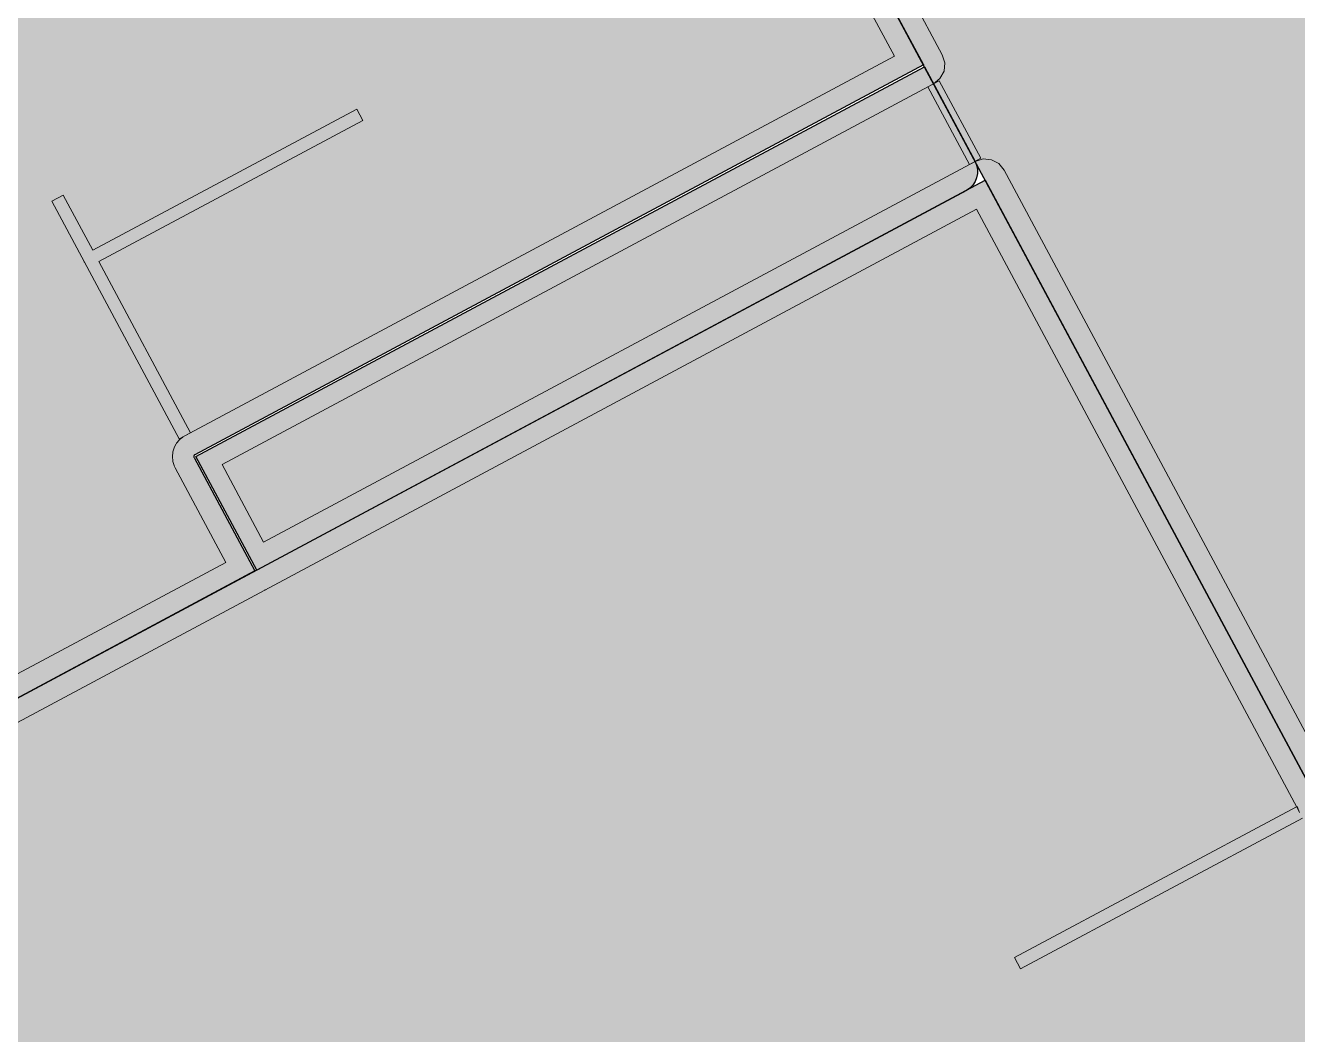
# Model space of a CAD drawing. Header units: millimetres. Extents: x 0 to 224629, y -187555 to 25097.
# Drawn here: x 63140 to 69066, y -148292 to -143588 of the extents above; entities that cross this region are included whole.
import ezdxf

# ---------------------------------------------------------------- set-up
doc = ezdxf.new("R2010")
doc.units = ezdxf.units.MM
doc.linetypes.add('Solid', pattern=[0])
for name, color, linetype, lineweight in [('Inner Walls', 5, 'Solid', 0), ('One-Bedroom Apartment', 252, 'Solid', 25), ('Room Walls', 47, 'Solid', 35), ('Service Area', 252, 'Solid', 25), ('Three-Bedroom Apartment', 151, 'Solid', 25)]:
    doc.layers.add(name, color=color, linetype=linetype, lineweight=lineweight)

msp = doc.modelspace()

# ---------------------------------------------------------------- hatches: boundary and pattern name
at = {"layer": 'One-Bedroom Apartment', "linetype": 'Solid', "lineweight": 25}
msp.add_hatch(color=250, dxfattribs=at).paths.add_polyline_path([(60823, -147944), (67611, -144310), (69163, -147209), (70715, -150108), (70715, -150109), (68857, -151103), (68857, -151103), (68621, -150663), (68620, -150661), (68619, -150660), (68617, -150659), (68616, -150658), (68614, -150657), (68612, -150657), (68610, -150658), (68608, -150659), (67080, -151476), (67079, -151477), (67077, -151479), (67076, -151480), (67076, -151482), (67075, -151484), (67075, -151486), (67076, -151488), (67076, -151490), (67312, -151931), (63927, -153743), (62375, -150843)], flags=0)
at = {"layer": 'Service Area', "linetype": 'Solid', "lineweight": 25}
for points in [[(59850, -129813), (61614, -128869), (72478, -149164), (70715, -150108)], [(67328, -143781), (67564, -144222), (67571, -144240), (67575, -144259), (67575, -144278), (67571, -144298), (67564, -144316), (67553, -144332), (67539, -144346), (67523, -144357), (64217, -146127), (63934, -145598)]]:
    msp.add_hatch(color=254, dxfattribs=at).paths.add_polyline_path(points, flags=0)
at = {"layer": 'Three-Bedroom Apartment', "linetype": 'Solid', "lineweight": 25}
msp.add_hatch(color=150, dxfattribs=at).paths.add_polyline_path([(56166, -139245), (54614, -136346), (59820, -133559), (59820, -133559), (60056, -133999), (60057, -134001), (60058, -134002), (60060, -134004), (60062, -134004), (60063, -134005), (60065, -134005), (60067, -134004), (60069, -134004), (61643, -133161), (62954, -135611), (64507, -138511), (66059, -141410), (67323, -143772), (67323, -143772), (63929, -145589), (63927, -145590), (63926, -145591), (63925, -145593), (63924, -145595), (63924, -145597), (63924, -145599), (63924, -145601), (63925, -145602), (64208, -146131), (60823, -147944), (59270, -145044), (57718, -142145)], flags=0)

# ---------------------------------------------------------------- linework, layer by layer
at = {"layer": 'Inner Walls', "color": 47, "linetype": 'Solid', "lineweight": 15}
for p, q in [((66855, -142685), (67411, -143725)), ((67188, -143731), (66679, -142780)), ((63882, -145501), (67188, -143731)), ((67411, -143725), (67423, -143762)), ((67423, -143762), (67419, -143801)), ((67400, -143835), (67370, -143860)), ((67419, -143801), (67400, -143835)), ((67370, -143860), (64056, -145634)), ((64249, -145996), (67564, -144222)), ((67564, -144222), (67601, -144210)), ((67601, -144210), (67640, -144214)), ((67640, -144214), (67674, -144232)), ((67674, -144232), (67699, -144263)), ((67699, -144263), (69487, -147603)), ((67570, -144445), (64255, -146220)), ((69075, -147256), (67570, -144445)), ((63832, -145555), (63842, -145538)), ((63842, -145538), (63843, -145536)), ((63843, -145536), (63855, -145521)), ((63855, -145521), (63856, -145519)), ((63856, -145519), (63872, -145507)), ((63872, -145507), (63873, -145506)), ((63873, -145506), (63882, -145501)), ((63824, -145597), (63826, -145577)), ((63824, -145599), (63824, -145597)), ((63826, -145618), (63824, -145599)), ((63826, -145575), (63832, -145557)), ((63826, -145577), (63826, -145575)), ((63832, -145557), (63832, -145555)), ((63826, -145620), (63826, -145618)), ((63832, -145639), (63826, -145620)), ((63832, -145641), (63832, -145639)), ((63837, -145650), (63832, -145641)), ((64073, -146091), (63837, -145650)), ((64056, -145634), (64249, -145996)), ((60996, -147738), (64073, -146091)), ((64255, -146220), (61090, -147914))]:
    msp.add_line(p, q, dxfattribs=at)
msp.add_point((64255, -146220), dxfattribs=at)
at = {"layer": 'One-Bedroom Apartment', "color": 250, "linetype": 'Solid', "lineweight": 25}
for p, q in [((60823, -147944), (67611, -144310)), ((67611, -144310), (69163, -147209))]:
    msp.add_line(p, q, dxfattribs=at)
at = {"layer": 'Room Walls', "color": 47, "linetype": 'Solid', "lineweight": 9}
for p, q in [((67344, -143874), (67397, -143846)), ((67537, -144236), (67344, -143874)), ((67397, -143846), (67590, -144207)), ((63453, -144636), (64683, -143978)), ((64683, -143978), (64711, -144031)), ((64711, -144031), (63481, -144689)), ((67590, -144207), (67537, -144236)), ((63262, -144407), (63289, -144393)), ((63414, -144691), (63262, -144407)), ((63289, -144393), (63315, -144379)), ((63315, -144379), (63453, -144636)), ((63855, -145515), (63414, -144691)), ((63481, -144689), (63908, -145487)), ((63908, -145487), (63855, -145515)), ((67747, -147933), (69061, -147230)), ((69061, -147230), (69064, -147229)), ((69064, -147229), (69075, -147257)), ((69089, -147283), (67775, -147986)), ((67775, -147986), (67747, -147933))]:
    msp.add_line(p, q, dxfattribs=at)
msp.add_point((63414, -144691), dxfattribs=at)
at = {"layer": 'Service Area', "color": 254, "linetype": 'Solid', "lineweight": 25}
for p, q in [((70715, -150108), (59850, -129813)), ((63934, -145598), (67328, -143781)), ((67328, -143781), (67564, -144222)), ((67564, -144222), (67571, -144240)), ((67571, -144240), (67575, -144259)), ((67571, -144298), (67564, -144316)), ((67575, -144278), (67571, -144298)), ((67575, -144259), (67575, -144278)), ((67523, -144357), (64217, -146127)), ((67539, -144346), (67523, -144357)), ((67553, -144332), (67539, -144346)), ((67564, -144316), (67553, -144332)), ((64217, -146127), (63934, -145598))]:
    msp.add_line(p, q, dxfattribs=at)
at = {"layer": 'Three-Bedroom Apartment', "color": 150, "linetype": 'Solid', "lineweight": 25}
for p, q in [((66059, -141410), (67323, -143772)), ((67323, -143772), (63929, -145589)), ((63925, -145593), (63924, -145595)), ((63924, -145595), (63924, -145597)), ((63924, -145597), (63924, -145599)), ((63924, -145599), (63924, -145601)), ((63924, -145601), (63925, -145602)), ((63926, -145591), (63925, -145593)), ((63925, -145602), (64208, -146131)), ((63927, -145590), (63926, -145591)), ((63929, -145589), (63927, -145590)), ((64208, -146131), (60823, -147944))]:
    msp.add_line(p, q, dxfattribs=at)
msp.add_point((67323, -143772), dxfattribs=at)

doc.saveas('drawing.dxf')
